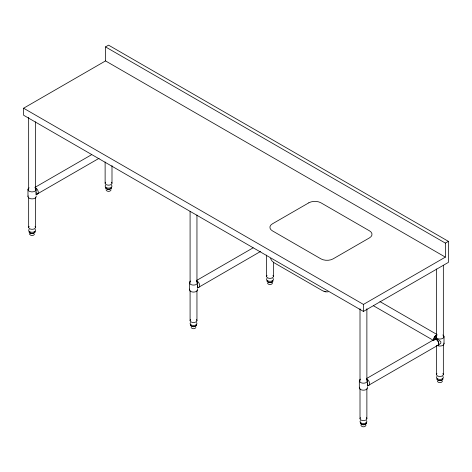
<?xml version="1.0" encoding="UTF-8"?>
<svg xmlns="http://www.w3.org/2000/svg" width="472" height="472" viewBox="0 0 472 472"><rect width="100%" height="100%" fill="white"/><g stroke="black" fill="none" stroke-linecap="round" stroke-linejoin="round"><path stroke-width="0.71" d="M435.491 338.689L435.927 337.161M272.627 282.663C272.185 285.058 268.314 285.247 267.429 283.058M435.786 338.471L438.582 339.852L440.83 341.71L440.83 343.232L438.582 344.949M111.115 189.862C110.259 191.903 106.861 191.903 106.005 189.862M365.995 425.307C365.139 427.349 361.741 427.349 360.885 425.307M442.459 381.164C441.603 383.205 438.205 383.205 437.349 381.164M34.474 234.336C33.465 235.947 30.727 235.947 29.718 234.336M195.898 327.533C194.889 329.143 192.151 329.143 191.142 327.533M105.527 46.905L108.56 45.153L448.4 241.357L448.4 262.379L363.44 311.431L23.6 115.227L23.6 108.218L105.527 60.917L445.367 257.128L445.367 243.109L105.527 46.905L105.527 60.917M35.134 187.295L91.692 154.639M36.167 194.617L99.079 158.297M196.558 280.492L253.116 247.835M197.497 287.979L260.503 251.493M445.367 243.109L448.4 241.357M23.6 108.218L363.44 304.422L445.367 257.128M366.478 378.591L434.476 339.338M367.511 385.919L438.051 345.191M328.128 291.843L325.928 291.843L322.624 290.77L274.303 262.875L272.049 261.022L270.474 258.426M324.004 291.383L324.901 291.596M325.462 291.731L325.928 291.843M379.936 301.578L436.706 334.353M373.317 305.679L433.272 340.294M36.073 194.783L36.073 190.004M367.417 386.078L367.417 381.305M29.453 233.61L29.541 234.006M197.597 287.873L197.497 283.206M444.022 336.66L444.022 343.669M443.338 265.311L443.338 337.126M443.338 344.454L443.338 374.497M436.47 268.975L436.47 337.126M436.47 345.923L436.47 374.497M366.874 308.723L366.874 381.27M366.874 388.598L366.874 418.646M363.44 304.422L363.44 311.431M360.006 308.723L360.006 381.27M360.006 388.598L360.006 418.646M359.322 380.804L359.322 387.813M273.418 262.426L273.418 276.397M266.55 255.075L266.55 276.397M196.954 215.02L196.954 283.171M196.954 290.498L196.954 320.541M190.086 211.356L190.086 283.171M190.086 290.498L190.086 320.541M189.402 282.704L189.402 289.708M111.994 165.613L111.994 183.201M105.126 161.949L105.126 183.201M35.53 121.823L35.53 189.974M35.53 197.302L35.53 227.345M28.662 117.428L28.662 189.974M28.662 197.302L28.662 227.345M27.978 189.508L27.978 196.511M111.528 182.21A3.422 1.976 0 0 1 108.56 185.177A3.422 1.976 0 0 1 105.592 182.21M35.064 226.359A3.422 1.976 0 0 1 32.096 229.321A3.422 1.976 0 0 1 29.128 226.359M442.872 373.511A3.422 1.976 0 0 1 439.904 376.479A3.422 1.976 0 0 1 436.936 373.511M366.414 417.655A3.434 1.982 0 0 1 363.44 420.629A3.434 1.982 0 0 1 360.466 417.655M433.892 340.288A3.434 1.982 60 0 1 436.163 339.403L436.795 339.834A3.434 1.982 60 0 1 438.689 343.551A3.434 1.982 60 0 1 436.989 345.356A4.118 2.378 0 0 0 441.963 345.728A4.118 2.378 0 0 0 443.881 343.05M367.405 383.854A3.434 1.982 60 0 1 367.458 385.335M36.061 192.558A3.434 1.982 60 0 1 36.173 193.337M433.916 340.141A3.434 1.982 -60 0 1 436.889 334.99M272.952 275.406A3.422 1.976 0 0 1 269.984 278.374A3.422 1.976 0 0 1 267.016 275.406M196.494 319.55A3.434 1.982 0 0 1 193.52 322.523A3.434 1.982 0 0 1 190.546 319.55M197.485 285.755A3.434 1.982 60 0 1 197.597 286.539M196.488 322.5A3.422 1.976 0 0 1 193.52 325.462A3.422 1.976 0 0 1 190.552 322.5M196.222 324.96A2.702 1.563 0 0 1 195.432 326.063M194.222 326.465A2.702 1.563 0 0 1 192.818 326.465M191.608 326.063A2.702 1.563 0 0 1 190.818 324.96M196.582 324.96A3.062 1.77 0 0 1 193.52 326.724A3.062 1.77 0 0 1 190.458 324.96M272.952 278.35A3.422 1.976 0 0 1 269.984 281.318A3.422 1.976 0 0 1 267.016 278.35M272.598 280.409A2.702 1.563 0 0 1 272.598 281.218M272.326 281.589A2.702 1.563 0 0 1 270.686 282.321M269.282 282.321A2.702 1.563 0 0 1 267.642 281.589M267.37 281.218A2.702 1.563 0 0 1 267.37 280.409M273.046 280.81A3.062 1.77 0 0 1 269.984 282.58A3.062 1.77 0 0 1 266.922 280.81M196.435 281.023A4.118 2.378 0 0 1 196.435 284.386A4.118 2.378 0 0 1 190.605 284.386A4.118 2.378 0 0 1 190.605 281.023M197.497 289.094A4.118 2.378 0 0 1 193.52 292.091A4.118 2.378 0 0 1 189.543 289.094M196.499 280.881A3.605 2.083 60 0 1 199.621 284.763A3.605 2.083 60 0 1 197.821 287.33M35.011 187.827A4.118 2.378 0 0 1 35.011 191.19A4.118 2.378 0 0 1 29.181 191.19A4.118 2.378 0 0 1 29.181 187.827M36.073 195.898A4.118 2.378 0 0 1 32.096 198.889A4.118 2.378 0 0 1 28.119 195.898M35.075 187.685A3.605 2.083 60 0 1 38.09 191.142A3.605 2.083 60 0 1 37.011 194.193M366.355 379.122A4.118 2.378 0 0 1 366.355 382.485A4.118 2.378 0 0 1 360.525 382.485A4.118 2.378 0 0 1 360.525 379.122M367.417 387.199A4.118 2.378 0 0 1 363.44 390.191A4.118 2.378 0 0 1 359.463 387.199M366.419 378.981A3.605 2.083 60 0 1 369.541 382.869A3.605 2.083 60 0 1 367.741 385.429M442.819 334.978A4.118 2.378 0 0 1 442.819 338.341A4.118 2.378 0 0 1 436.989 338.341A4.118 2.378 0 0 1 436.989 334.978M433.803 340.082A3.605 2.083 60 0 1 438.063 341.226A3.605 2.083 60 0 1 436.924 345.486M433.803 340.241A3.605 2.083 -60 0 1 436.924 334.837M35.064 229.298A3.422 1.976 0 0 1 32.096 232.265A3.422 1.976 0 0 1 29.128 229.298M34.71 231.357A2.702 1.563 0 0 1 34.71 232.165M34.438 232.543A2.702 1.563 0 0 1 32.798 233.268M31.394 233.268A2.702 1.563 0 0 1 29.754 232.543M29.482 232.165A2.702 1.563 0 0 1 29.482 231.357M35.058 231.304A3.062 1.77 0 0 1 32.096 233.528A3.062 1.77 0 0 1 29.134 231.304M111.528 185.154A3.422 1.976 0 0 1 108.56 188.121A3.422 1.976 0 0 1 105.592 185.154M111.262 187.614A2.702 1.563 0 0 1 110.472 188.717M109.911 188.965A2.702 1.563 0 0 1 107.209 188.965M106.648 188.717A2.702 1.563 0 0 1 105.858 187.614M111.622 187.614A3.062 1.77 0 0 1 108.56 189.384A3.062 1.77 0 0 1 105.498 187.614M442.872 376.455A3.422 1.976 0 0 1 439.904 379.417A3.422 1.976 0 0 1 436.936 376.455M442.606 378.916A2.702 1.563 0 0 1 442.518 379.317M442.246 379.694A2.702 1.563 0 0 1 441.816 380.019M441.255 380.267A2.702 1.563 0 0 1 438.553 380.267M437.992 380.019A2.702 1.563 0 0 1 437.562 379.694M437.29 379.317A2.702 1.563 0 0 1 437.202 378.916M442.966 378.916A3.062 1.77 0 0 1 439.904 380.686A3.062 1.77 0 0 1 436.842 378.916M366.408 420.599A3.422 1.976 0 0 1 363.44 423.567A3.422 1.976 0 0 1 360.472 420.599M366.054 422.658A2.702 1.563 0 0 1 364.791 424.411M364.142 424.57A2.702 1.563 0 0 1 362.738 424.57M362.089 424.411A2.702 1.563 0 0 1 360.826 422.658M366.402 422.599A3.062 1.77 0 0 1 363.44 424.829A3.062 1.77 0 0 1 360.478 422.599M308.824 202.818L272.409 223.84A8.585 4.956 0 0 0 272.409 230.849L320.96 258.874A8.585 4.956 0 0 0 333.096 258.874L369.511 237.853A8.585 4.956 0 0 0 369.511 230.849L320.96 202.818A8.585 4.956 0 0 0 308.824 202.818"/></g></svg>
